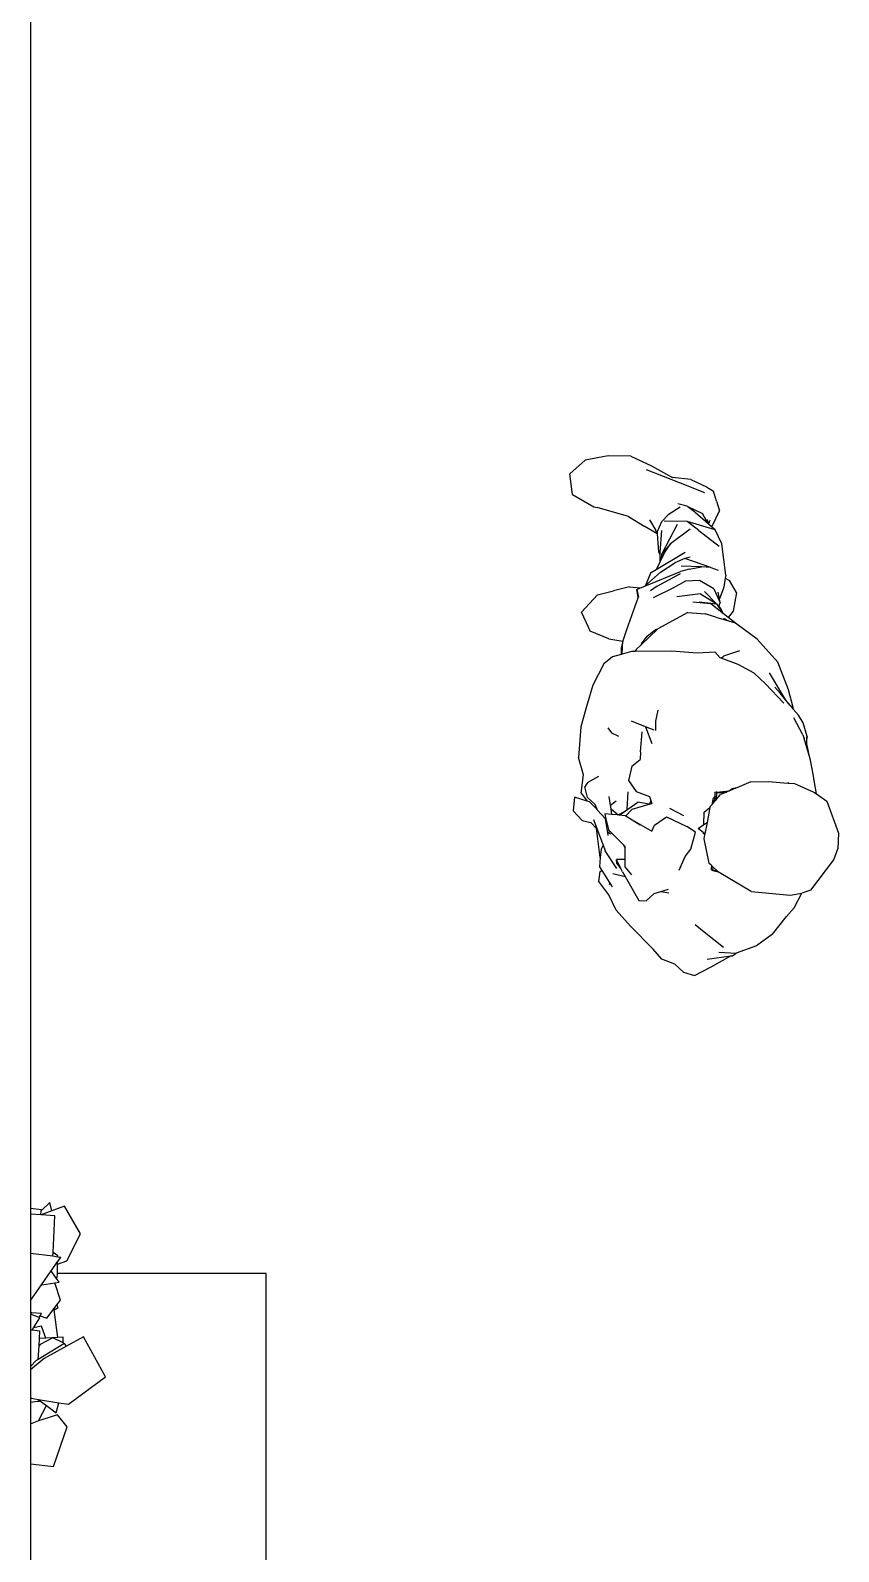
# Model space of a CAD drawing. Header units: millimetres. Extents: x -650 to 3773, y 316 to 2389.
# Drawn here: x 669.1 to 739, y 441.5 to 572.9 of the extents above; entities that cross this region are included whole.
import ezdxf

# ---------------------------------------------------------------- set-up
doc = ezdxf.new("R2010")
doc.units = ezdxf.units.MM

# ---------------------------------------------------------------- blocks, each defined once
blk = doc.blocks.new('A$C1e894cf7')
for p, q in [((636.9, 249.27), (639.65, 250.29)), ((639.65, 250.29), (641.02, 250.24)), ((641.97, 249.87), (641.02, 250.24)), ((644.57, 247.9), (641.97, 249.87)), ((636.26, 248.38), (635.1, 248.17)), ((636.1, 248.16), (636.26, 248.38)), ((636.26, 248.38), (636.9, 249.27)), ((630.13, 247.22), (629.47, 246.84)), ((631.15, 247.19), (629.7, 246.42)), ((631.29, 247.59), (630.13, 247.22)), ((631.15, 247.19), (631.49, 247.32)), ((631.69, 247.55), (631.29, 247.59)), ((631.29, 247.59), (631.44, 247.55)), ((631.39, 247.55), (631.29, 247.59)), ((631.39, 247.55), (631.35, 247.55)), ((631.44, 247.55), (631.39, 247.55)), ((631.69, 247.55), (631.44, 247.55)), ((633.04, 247.77), (631.49, 247.32)), ((631.93, 247.55), (631.69, 247.55)), ((633.04, 247.77), (631.93, 247.55)), ((633.35, 247.86), (633.04, 247.77)), ((634.57, 248.09), (633.35, 247.86)), ((635.1, 248.17), (634.57, 248.09)), ((635.1, 248.17), (634.95, 248.14)), ((635.37, 246.47), (636.1, 248.16)), ((644.57, 247.9), (644.84, 247.12)), ((644.85, 247.11), (644.84, 247.12)), ((646.11, 246.44), (644.85, 247.11)), ((645, 246.11), (644.85, 247.11)), ((627.27, 245.95), (624.88, 245.03)), ((628.81, 246.37), (627.27, 245.95)), ((628.51, 246.01), (628.15, 245.72)), ((628.2, 245.75), (628.15, 245.72)), ((628.51, 246.01), (628.42, 245.92)), ((628.59, 246.08), (628.51, 246.01)), ((628.59, 246.08), (628.94, 246.38)), ((628.94, 246.38), (628.81, 246.37)), ((628.94, 246.38), (629.47, 246.84)), ((635.2, 244.23), (635.33, 245.9)), ((635.32, 245.96), (635.34, 245.98)), ((635.32, 245.96), (635.33, 245.9)), ((635.33, 245.94), (635.32, 245.96)), ((635.33, 245.91), (635.32, 245.96)), ((635.33, 245.94), (635.34, 245.98)), ((635.33, 245.91), (635.33, 245.94)), ((635.33, 245.9), (635.33, 245.91)), ((635.34, 245.98), (635.37, 246.47)), ((644.7, 242.73), (645, 246.11)), ((646.86, 245.8), (646.11, 246.44)), ((648.37, 244.57), (646.86, 245.8)), ((622.9, 243.25), (624.88, 245.03)), ((628.15, 245.72), (625.81, 244.33)), ((628.41, 245.56), (626.75, 243.98)), ((627.55, 245.24), (627.05, 244.77)), ((628.15, 245.72), (627.55, 245.24)), ((648.37, 244.57), (649.4, 243.2)), ((622.9, 243.25), (621.6, 241.51)), ((626.75, 243.98), (625.83, 243.01)), ((635.23, 242.71), (635.2, 244.23)), ((649.4, 243.2), (650.03, 241.44)), ((625.83, 243.01), (625.08, 241.62)), ((635.23, 242.71), (635.73, 241.51)), ((644.7, 242.73), (643.05, 239.96)), ((617.37, 240.54), (614.65, 240.2)), ((617.37, 240.54), (617.62, 240.5)), ((617.62, 240.5), (617.83, 240.87)), ((617.62, 240.5), (618.41, 240.37)), ((618.85, 241.47), (617.83, 240.87)), ((618.85, 241.47), (620.48, 241.19)), ((620.48, 241.19), (621.01, 240.75)), ((621.01, 240.75), (620.7, 240.36)), ((620.99, 239.68), (621.31, 240.77)), ((621.6, 241.51), (621.01, 240.75)), ((621.08, 240.35), (621.31, 240.77)), ((621.31, 240.77), (621.48, 241.35)), ((621.6, 241.51), (621.48, 241.35)), ((623.9, 241.73), (624.36, 240.36)), ((625.08, 241.62), (624.54, 240.14)), ((635.73, 241.51), (635.82, 241.08)), ((635.73, 241.51), (636.01, 240.83)), ((636.01, 240.83), (635.82, 241.08)), ((636.1, 239.73), (636.01, 240.83)), ((636.01, 240.83), (636.01, 240.83)), ((636.01, 240.83), (636.1, 240.6)), ((636.17, 239.76), (636.1, 240.6)), ((636.1, 240.6), (636.32, 240.08)), ((649.92, 239.93), (650.03, 241.44)), ((650.24, 241.12), (650.03, 241.44)), ((650.26, 240.97), (650.24, 241.12)), ((651.21, 239.27), (650.26, 240.97)), ((650.54, 238.94), (650.26, 240.97)), ((609.74, 238.89), (610.12, 239.48)), ((610.96, 239.75), (610.12, 239.48)), ((610.96, 239.75), (611.82, 239.99)), ((613.08, 239.41), (611.82, 239.99)), ((613.44, 239.62), (612.74, 237.22)), ((613.15, 239.27), (612.96, 239.05)), ((613.08, 239.41), (613.15, 239.27)), ((613.44, 239.62), (613.15, 239.27)), ((614.65, 240.2), (613.44, 239.62)), ((613.51, 238.23), (614.85, 239.96)), ((616.69, 239.26), (615.94, 237.02)), ((616.69, 239.26), (616.64, 238.46)), ((616.69, 239.26), (616.94, 239.89)), ((618.55, 239.51), (617.84, 238.26)), ((618.41, 240.37), (619.4, 239.99)), ((618.55, 239.51), (619.76, 240.07)), ((619.82, 239.71), (618.77, 238.71)), ((619.4, 239.99), (618.84, 239.88)), ((618.98, 238.36), (619.82, 239.71)), ((619.76, 240.07), (619.4, 239.99)), ((619.67, 238.25), (619.85, 239.73)), ((619.83, 239.24), (619.7, 237.69)), ((620.05, 239.95), (619.76, 240.07)), ((619.85, 239.74), (619.82, 239.71)), ((619.85, 239.73), (619.82, 239.71)), ((620.7, 240.36), (619.83, 239.24)), ((620.09, 239.94), (619.85, 239.78)), ((619.85, 239.74), (619.85, 239.78)), ((619.85, 239.73), (619.85, 239.74)), ((620.05, 239.95), (620.15, 240.05)), ((620.09, 239.94), (620.05, 239.95)), ((620.31, 240.09), (620.09, 239.94)), ((620.22, 240.05), (620.09, 239.94)), ((620.15, 240.05), (620.53, 240.24)), ((620.31, 240.09), (620.22, 240.05)), ((620.53, 240.24), (620.31, 240.09)), ((620.7, 240.36), (620.53, 240.24)), ((620.99, 239.68), (620.72, 238.76)), ((624.51, 240.06), (624.01, 239.64)), ((624.01, 239.64), (624.11, 238.08)), ((624.54, 240.14), (624.36, 240.36)), ((624.54, 240.14), (624.51, 240.06)), ((636.09, 239.68), (636.1, 239.73)), ((636.12, 239.63), (636.09, 239.68)), ((636.12, 239.76), (636.1, 239.73)), ((636.13, 239.73), (636.1, 239.73)), ((636.1, 239.73), (636.1, 239.73)), ((636.1, 239.73), (636.1, 239.73)), ((636.17, 239.6), (636.12, 239.63)), ((636.17, 239.76), (636.14, 239.76)), ((636.17, 239.76), (636.17, 239.76)), ((636.65, 239.73), (636.17, 239.76)), ((636.17, 239.6), (636.54, 239.59)), ((636.7, 239.76), (636.32, 240.08)), ((636.54, 239.58), (636.53, 239.53)), ((636.53, 239.53), (636.59, 239.48)), ((636.54, 239.62), (636.54, 239.59)), ((636.54, 239.59), (636.54, 239.58)), ((636.54, 239.59), (636.64, 239.58)), ((636.59, 239.48), (636.71, 239.44)), ((636.63, 239.61), (636.64, 239.6)), ((636.64, 239.59), (636.66, 239.61)), ((636.64, 239.61), (636.64, 239.6)), ((636.64, 239.6), (636.64, 239.58)), ((636.64, 239.6), (636.64, 239.59)), ((636.64, 239.58), (636.64, 239.59)), ((636.64, 239.59), (636.65, 239.57)), ((636.65, 239.73), (636.68, 239.75)), ((636.67, 239.73), (636.65, 239.73)), ((636.66, 239.67), (636.67, 239.73)), ((636.66, 239.61), (636.66, 239.64)), ((636.68, 239.75), (636.7, 239.76)), ((636.68, 239.56), (636.74, 239.54)), ((636.7, 239.71), (636.69, 239.67)), ((636.75, 239.7), (636.69, 239.67)), ((636.69, 239.67), (636.7, 239.66)), ((636.69, 239.67), (636.69, 239.67)), ((636.69, 239.66), (636.69, 239.67)), ((636.69, 239.67), (636.69, 239.67)), ((636.69, 239.57), (636.69, 239.65)), ((636.69, 239.57), (636.74, 239.61)), ((636.77, 239.7), (636.7, 239.76)), ((636.71, 239.65), (636.74, 239.63)), ((636.71, 239.44), (636.88, 239.4)), ((636.74, 239.63), (636.77, 239.62)), ((636.74, 239.61), (636.77, 239.62)), ((636.77, 239.7), (636.75, 239.7)), ((636.84, 239.64), (636.77, 239.7)), ((636.77, 239.62), (636.84, 239.64)), ((636.77, 239.62), (636.85, 239.59)), ((636.8, 239.51), (636.87, 239.49)), ((636.92, 239.57), (636.84, 239.64)), ((636.85, 239.59), (636.92, 239.57)), ((636.87, 239.49), (636.89, 239.48)), ((636.88, 239.4), (637.09, 239.37)), ((637.17, 239.36), (636.92, 239.57)), ((637.09, 239.37), (637.17, 239.36)), ((637.37, 239.18), (637.17, 239.36)), ((637.37, 239.18), (637.44, 239.17)), ((637.85, 238.69), (637.44, 239.17)), ((637.44, 239.17), (638.72, 238.93)), ((642.45, 239.31), (642.24, 239.07)), ((642.59, 239.45), (642.45, 239.31)), ((642.45, 239.31), (642.77, 239.29)), ((642.9, 239.8), (642.59, 239.45)), ((642.81, 239.44), (642.59, 239.45)), ((642.82, 239.32), (642.77, 239.29)), ((642.81, 239.44), (642.9, 239.8)), ((642.88, 239.44), (642.81, 239.44)), ((642.82, 239.32), (642.85, 239.35)), ((642.88, 239.39), (642.85, 239.35)), ((642.88, 239.44), (643, 239.9)), ((642.88, 239.44), (642.88, 239.39)), ((643, 239.9), (642.9, 239.8)), ((643.05, 239.96), (643, 239.9)), ((649.52, 240.36), (648.21, 238.67)), ((651.94, 237.84), (651.21, 239.27)), ((609.09, 237.53), (609.74, 238.89)), ((609.39, 236.6), (610.23, 238.72)), ((611.43, 237.27), (612.04, 238.53)), ((612.92, 239.01), (611.76, 237.67)), ((612.92, 239.01), (612.04, 238.53)), ((612.94, 239.05), (612.57, 238.96)), ((612.63, 239.16), (612.94, 239.05)), ((613.51, 238.23), (612.74, 237.22)), ((612.96, 239.05), (612.92, 239.01)), ((612.96, 239.05), (612.94, 239.05)), ((616.64, 238.46), (616.6, 236.69)), ((616.86, 237.39), (616.64, 238.46)), ((617.84, 238.26), (617.88, 237.06)), ((618.98, 238.36), (619.24, 236.32)), ((620.59, 237.28), (620.72, 238.76)), ((624.11, 238.08), (623.92, 235.88)), ((638.9, 238.65), (637.85, 238.69)), ((638.9, 238.65), (638.72, 238.93)), ((638.72, 238.93), (639.72, 238.74)), ((639.24, 238.15), (638.9, 238.65)), ((639.58, 237.94), (639.09, 237.17)), ((639.62, 238.62), (639.24, 238.15)), ((641.04, 237.53), (639.58, 237.94)), ((639.72, 238.74), (639.62, 238.62)), ((639.69, 238.61), (639.62, 238.62)), ((639.69, 238.61), (639.81, 238.72)), ((639.72, 238.74), (639.81, 238.72)), ((639.81, 238.72), (640.15, 238.65)), ((640.15, 238.65), (642.24, 239.07)), ((648.21, 238.67), (647.58, 237.9)), ((608.23, 233.67), (609.39, 236.6)), ((609.09, 237.53), (608.93, 235.94)), ((611.35, 236.98), (611.2, 236.41)), ((611.43, 237.27), (611.35, 236.98)), ((611.35, 236.98), (611.35, 236.98)), ((611.43, 237.27), (611.76, 237.67)), ((611.48, 236.59), (612.14, 235.56)), ((612.74, 237.22), (612.7, 235.23)), ((613.4, 237.48), (614.65, 235.78)), ((615.41, 237.03), (616.91, 234.52)), ((615.8, 237.46), (615.94, 237.02)), ((615.94, 237.02), (616.3, 236.13)), ((616.86, 237.39), (617.04, 236.63)), ((618.32, 233.55), (617.04, 236.63)), ((618.31, 234.63), (617.23, 236.64)), ((617.88, 237.06), (618.48, 235.98)), ((620.59, 237.28), (622, 234.68)), ((637.5, 235.67), (638.12, 236.89)), ((638.23, 235.42), (639.09, 237.17)), ((641.68, 237.04), (641.04, 237.53)), ((642.86, 236.53), (641.68, 237.04)), ((650.96, 236.14), (651.65, 236.88)), ((651.65, 236.88), (651.94, 237.84)), ((607.91, 234.13), (608.93, 235.94)), ((612.14, 235.56), (612.72, 235.01)), ((613, 236.34), (615.51, 235.01)), ((615.52, 235.2), (614.65, 235.78)), ((614.65, 235.78), (615.51, 235.01)), ((617.1, 234.9), (616.3, 236.13)), ((618.48, 235.98), (619.31, 234.28)), ((623.92, 235.88), (623.97, 232.7)), ((638.95, 234.38), (638.23, 235.42)), ((644.69, 234.93), (644.49, 235.59)), ((644.69, 234.93), (644.82, 235.61)), ((650.96, 236.14), (650.55, 235.03)), ((607.1, 232.33), (607.91, 234.13)), ((612.58, 233.95), (613.5, 234.51)), ((613.65, 234.63), (612.72, 235.01)), ((613.8, 234.63), (613.16, 233.55)), ((613.79, 234.63), (613.5, 234.51)), ((613.52, 235), (615.41, 234.85)), ((613.65, 234.63), (613.79, 234.63)), ((613.79, 234.63), (613.8, 234.63)), ((613.8, 234.63), (615.36, 234.72)), ((615.36, 234.72), (615.55, 234.85)), ((615.41, 234.85), (615.55, 234.85)), ((615.89, 235.02), (615.51, 235.01)), ((615.51, 235.01), (616.08, 234.92)), ((615.52, 235.2), (615.89, 235.02)), ((615.55, 234.85), (616.25, 234.84)), ((615.89, 235.02), (616.08, 234.92)), ((616.08, 234.92), (616.25, 234.84)), ((616.25, 234.84), (616.91, 234.52)), ((616.91, 234.52), (617.19, 234.05)), ((617.1, 234.9), (618.26, 233.62)), ((617.19, 234.05), (618.26, 233.62)), ((618.31, 234.63), (618.72, 234.03)), ((622.07, 234.48), (622, 234.68)), ((622, 234.68), (622.02, 234.64)), ((622.02, 234.64), (623.39, 233.22)), ((622.63, 233.74), (622.07, 234.48)), ((629.99, 234.51), (629.04, 234.7)), ((630.79, 234.49), (629.99, 234.51)), ((630.77, 234.37), (630.47, 233.62)), ((630.47, 233.62), (631.9, 234.16)), ((636.05, 232.8), (636.48, 233.95)), ((636.48, 233.95), (636.84, 234.07)), ((636.84, 234.07), (637.09, 234.15)), ((636.84, 234.07), (637.15, 233.95)), ((637.16, 233.93), (636.99, 232.96)), ((637.15, 233.95), (637.09, 234.15)), ((637.16, 233.93), (637.15, 233.95)), ((637.58, 232.47), (637.16, 233.93)), ((638.5, 232.45), (639.49, 234.15)), ((639.49, 234.15), (638.95, 234.38)), ((644.86, 234.35), (644.69, 234.93)), ((645.5, 233.66), (644.86, 234.35)), ((647.68, 232.32), (649.68, 234.27)), ((650.55, 235.03), (649.68, 234.27)), ((612.3, 232.13), (613.16, 233.55)), ((618.26, 233.62), (618.32, 233.55)), ((618.47, 233.19), (618.32, 233.55)), ((618.38, 232.22), (618.47, 233.19)), ((618.6, 232.87), (618.47, 233.19)), ((618.6, 232.87), (619.26, 232.99)), ((619.28, 232.98), (618.6, 232.87)), ((619.26, 232.99), (619.28, 232.98)), ((619.28, 232.98), (622.09, 231.98)), ((623.3, 233.27), (622.63, 233.74)), ((623.3, 233.27), (623.39, 233.22)), ((623.39, 233.22), (623.79, 232.81)), ((623.79, 232.81), (623.97, 232.7)), ((623.97, 232.7), (623.97, 232.4)), ((630.47, 233.62), (629.98, 232.4)), ((632.63, 233.17), (630.91, 233.32)), ((632.63, 233.17), (633.3, 233.15)), ((633.87, 232.43), (633.3, 233.15)), ((635.11, 232.14), (636.05, 232.8)), ((637.78, 231.79), (636.99, 232.96)), ((638.5, 232.45), (638.93, 233.16)), ((638.79, 233.32), (638.79, 233.31)), ((643.39, 231.86), (645.46, 233.04)), ((645.46, 233.04), (645.5, 233.66)), ((607.1, 232.33), (607.05, 230.37)), ((612.3, 232.13), (611.53, 229.43)), ((618.38, 232.22), (618.71, 230.85)), ((622.09, 231.98), (623.04, 231.66)), ((622.87, 230.43), (623.06, 231.66)), ((624.19, 231.59), (623.04, 231.66)), ((623.04, 231.66), (623.06, 231.66)), ((623.06, 231.66), (623.64, 231.52)), ((623.64, 231.52), (624.21, 231.52)), ((623.97, 232.4), (624.19, 231.59)), ((624.19, 231.59), (624.21, 231.52)), ((624.21, 231.52), (624.41, 230.76)), ((630.98, 230.68), (631.28, 231.28)), ((633.87, 232.43), (635.11, 232.14)), ((637.59, 232.02), (636.09, 232.11)), ((637.58, 232.47), (638.17, 231.9)), ((638.06, 231.25), (637.78, 231.79)), ((638.09, 231.33), (637.78, 231.79)), ((638.09, 231.33), (638.08, 231.21)), ((638.15, 231.86), (638.09, 231.33)), ((638.15, 231.86), (638.17, 231.9)), ((638.17, 231.9), (638.5, 232.45)), ((640.62, 231.68), (639.44, 230.5)), ((640.62, 231.68), (640.9, 231.83)), ((640.77, 231.83), (640.62, 231.68)), ((640.77, 231.83), (640.9, 231.83)), ((640.9, 231.83), (641.92, 231.82)), ((641.92, 231.82), (641.94, 231.11)), ((641.92, 231.82), (642.57, 231.81)), ((642.7, 231.49), (641.94, 231.11)), ((642.7, 231.49), (642.25, 231.14)), ((642.57, 231.81), (643.24, 232.4)), ((643, 231.63), (642.7, 231.49)), ((643, 231.63), (643.39, 231.86)), ((643.14, 230.78), (643.39, 231.86)), ((646.32, 231.08), (647.68, 232.32)), ((607.05, 230.37), (607.42, 228.4)), ((619.07, 229.45), (618.71, 230.85)), ((622.87, 230.43), (622.21, 228.84)), ((624.41, 230.76), (625.02, 230.01)), ((625.02, 230.01), (626.86, 229.07)), ((630.55, 230.36), (630.98, 230.68)), ((637.24, 230.58), (636.48, 230.47)), ((637.24, 230.58), (636.86, 231.08)), ((637.56, 230.63), (637.24, 230.58)), ((637.56, 230.63), (638.06, 231.25)), ((638.03, 230.7), (637.56, 230.63)), ((638.41, 230.14), (637.63, 229.44)), ((638.03, 230.7), (637.97, 230.08)), ((637.97, 230.08), (638.3, 230.14)), ((638.08, 231.21), (638.03, 230.7)), ((638.08, 231.21), (638.06, 231.25)), ((638.3, 230.14), (639.34, 230.4)), ((639.63, 230.34), (638.41, 230.14)), ((639.44, 230.5), (639.34, 230.4)), ((639.44, 230.5), (639.65, 230.41)), ((639.65, 230.41), (639.63, 230.34)), ((639.85, 230.37), (639.63, 230.34)), ((639.74, 230.65), (639.65, 230.41)), ((640.68, 229.94), (641.18, 230.13)), ((642.7, 231.13), (641.18, 230.13)), ((642.25, 231.14), (641.94, 231.11)), ((642.89, 229.83), (643.96, 230.53)), ((644.99, 230.44), (643.83, 229.57)), ((643.96, 230.53), (644.29, 230.74)), ((643.96, 230.53), (644.11, 230.46)), ((646.32, 231.08), (644.99, 230.44)), ((610.39, 227.31), (611.46, 229.15)), ((611.46, 229.15), (611.53, 229.43)), ((620.55, 228.08), (619.07, 229.45)), ((621.87, 228.68), (620.55, 228.08)), ((622.21, 228.84), (621.87, 228.68)), ((626.86, 229.07), (628.71, 228.5)), ((635.27, 228.59), (634.74, 229.58)), ((636.57, 228.61), (637.14, 229.24)), ((636.95, 228.76), (636.89, 228.58)), ((637.57, 229.39), (636.95, 228.76)), ((637.14, 229.24), (637.63, 229.44)), ((637.63, 229.44), (637.57, 229.39)), ((638.48, 229.11), (639.26, 229.41)), ((638.57, 228.15), (638.72, 228.88)), ((639.24, 229.38), (638.72, 228.88)), ((640.13, 229.49), (639.24, 229.38)), ((639.26, 229.41), (639.24, 229.38)), ((639.26, 229.41), (640.68, 229.94)), ((641.77, 229.7), (640.13, 229.49)), ((640.68, 229.94), (641.04, 229.78)), ((641.04, 229.78), (641.77, 229.7)), ((641.77, 229.7), (642.56, 229.62)), ((642.56, 229.62), (642.89, 229.83)), ((642.97, 229.69), (642.89, 229.83)), ((643.83, 229.57), (642.97, 229.69)), ((608.6, 227.08), (607.42, 228.4)), ((628.71, 228.5), (630.46, 228.02)), ((630.46, 228.02), (633.13, 227.82)), ((634.61, 228.24), (633.13, 227.82)), ((636.2, 228.06), (634.61, 228.24)), ((635.27, 228.59), (635.64, 228.37)), ((636.57, 228.61), (635.64, 228.37)), ((636.2, 228.06), (636.89, 228.58)), ((636.89, 228.58), (636.53, 227.46)), ((636.53, 227.46), (637.72, 227.36)), ((637.72, 227.36), (638.57, 228.15)), ((610.39, 227.31), (608.6, 227.08)), ((707.44, 200.83), (677.7, 200.83)), ((677.7, 200.83), (677.7, 182.79)), ((686.62, 186.94), (683.17, 185.05)), ((688.99, 183.76), (686.62, 186.94)), ((674.26, 184.78), (671.88, 183.4)), ((676.6, 183.6), (674.26, 184.78)), ((683.17, 185.05), (683.98, 183.57)), ((671.88, 183.4), (672.28, 182.32)), ((676.16, 182.82), (675.88, 182.42)), ((676.27, 182.82), (676.16, 182.82)), ((676.27, 182.82), (676.21, 182.4)), ((676.3, 183.08), (676.27, 182.82)), ((676.69, 182.81), (676.3, 183.08)), ((676.88, 182.8), (676.6, 183.6)), ((677.47, 182.26), (676.69, 182.81)), ((676.88, 182.8), (676.69, 182.81)), ((677.7, 182.79), (676.88, 182.8)), ((678.09, 182.7), (677.47, 182.26)), ((678.04, 182.78), (677.7, 182.79)), ((678.09, 182.7), (678.04, 182.78)), ((678.45, 182.96), (678.09, 182.7)), ((678.51, 182.56), (678.45, 182.96)), ((680.01, 183.06), (678.51, 182.56)), ((680.41, 182.75), (680.01, 183.06)), ((680.64, 182.87), (680.41, 182.75)), ((680.72, 182.52), (680.41, 182.75)), ((680.83, 182.53), (680.64, 182.87)), ((683.22, 182.82), (680.83, 182.53)), ((683.68, 183.29), (683.2, 183.29)), ((683.2, 183.29), (683.22, 182.82)), ((683.22, 182.82), (683.28, 181.79)), ((683.68, 183.29), (683.25, 182.41)), ((683.69, 183.32), (683.68, 183.29)), ((683.78, 183.35), (683.69, 183.32)), ((683.98, 183.57), (683.73, 183.42)), ((683.73, 183.42), (683.78, 183.35)), ((683.78, 183.35), (685.12, 181.13)), ((683.98, 183.57), (685.03, 181.64)), ((688.57, 181.15), (688.86, 182.93)), ((688.86, 182.93), (688.99, 183.76)), ((689.73, 182.68), (688.86, 182.93)), ((689.1, 181.85), (689.73, 182.68)), ((690.95, 183.63), (689.89, 182.8)), ((689.89, 182.8), (690.3, 181.53)), ((694.37, 182.47), (690.95, 183.63)), ((672.28, 182.32), (671.57, 182.14)), ((671.57, 182.14), (672.27, 181.4)), ((672.2, 181.41), (672.07, 180.46)), ((672.27, 181.4), (672.2, 181.41)), ((672.63, 181.37), (672.27, 181.4)), ((672.28, 182.32), (672.63, 181.38)), ((672.63, 181.37), (672.58, 180.46)), ((672.71, 182.58), (672.63, 181.38)), ((672.63, 181.38), (672.63, 181.37)), ((675.88, 182.42), (672.71, 182.58)), ((676.21, 182.4), (675.88, 182.42)), ((676.21, 182.4), (675.97, 180.46)), ((678.68, 181.41), (677.47, 182.26)), ((678.67, 181.46), (678.51, 182.56)), ((678.67, 181.46), (678.67, 181.46)), ((678.68, 181.41), (678.67, 181.46)), ((680.04, 180.46), (678.68, 181.41)), ((680.83, 182.53), (680.72, 182.52)), ((681.54, 181.89), (680.72, 182.52)), ((681.15, 181.42), (681.09, 180.58)), ((681.34, 181.3), (681.15, 181.42)), ((681.34, 181.3), (681.54, 181.89)), ((683.28, 181.79), (682.24, 181.42)), ((682.24, 181.42), (682.38, 180.74)), ((683.25, 182.41), (683.83, 181.3)), ((683.28, 181.79), (683.31, 181.25)), ((685.03, 181.64), (686.02, 180.46)), ((688.71, 181.33), (689.1, 181.85)), ((690.43, 181.17), (689.1, 181.85)), ((690.3, 181.53), (690.43, 181.17)), ((694.15, 180.46), (694.37, 182.47)), ((558.92, 180.46), (672.07, 180.46)), ((672.07, 180.46), (672.58, 180.46)), ((672.58, 180.46), (675.97, 180.46)), ((675.97, 180.46), (680.04, 180.46)), ((680.04, 180.46), (681.05, 180.46)), ((681.05, 180.46), (681.06, 180.49)), ((681.05, 180.46), (681.07, 180.46)), ((681.06, 180.49), (681.07, 180.5)), ((681.06, 180.49), (681.07, 180.46)), ((681.07, 180.5), (681.09, 180.58)), ((681.09, 180.52), (681.07, 180.5)), ((681.07, 180.46), (681.09, 180.46)), ((681.09, 180.58), (681.09, 180.52)), ((681.09, 180.52), (681.09, 180.46)), ((681.09, 180.46), (681.2, 180.46)), ((681.49, 181.21), (681.2, 180.46)), ((681.2, 180.46), (682.59, 180.46)), ((681.49, 181.21), (681.34, 181.3)), ((681.51, 181.28), (681.49, 181.21)), ((682.38, 180.74), (681.51, 181.28)), ((682.6, 180.61), (682.38, 180.74)), ((682.6, 180.61), (682.59, 180.46)), ((682.59, 180.46), (685.73, 180.46)), ((682.67, 181.28), (682.6, 180.61)), ((683.31, 181.25), (682.67, 181.28)), ((683.94, 181.21), (683.31, 181.25)), ((683.83, 181.3), (683.94, 181.21)), ((685.12, 181.13), (683.94, 181.21)), ((685.12, 181.13), (685.22, 180.97)), ((685.22, 180.97), (685.73, 180.46)), ((685.73, 180.46), (686.02, 180.46)), ((686.02, 180.46), (688.36, 180.46)), ((688.36, 180.46), (688.47, 180.53)), ((688.36, 180.46), (688.81, 180.46)), ((688.47, 180.53), (688.57, 181.15)), ((688.57, 181.15), (688.69, 181.3)), ((688.69, 181.3), (688.71, 181.33)), ((688.72, 181.06), (688.69, 181.3)), ((688.72, 181.06), (688.71, 181.33)), ((688.81, 180.46), (688.72, 181.06)), ((688.81, 180.46), (690.68, 180.46)), ((690.43, 181.17), (690.64, 180.6)), ((690.64, 180.6), (690.68, 180.46)), ((690.68, 180.46), (690.75, 180.46)), ((690.75, 180.46), (690.75, 180.51)), ((690.75, 180.46), (694.15, 180.46)), ((694.15, 180.46), (704.45, 180.46))]:
    blk.add_line(p, q)

msp = doc.modelspace()

# ---------------------------------------------------------------- block references
at = {"rotation": 270}
msp.add_blockref('A$C1e894cf7', (488.68, 1143.21), dxfattribs=at)

doc.saveas('drawing.dxf')
